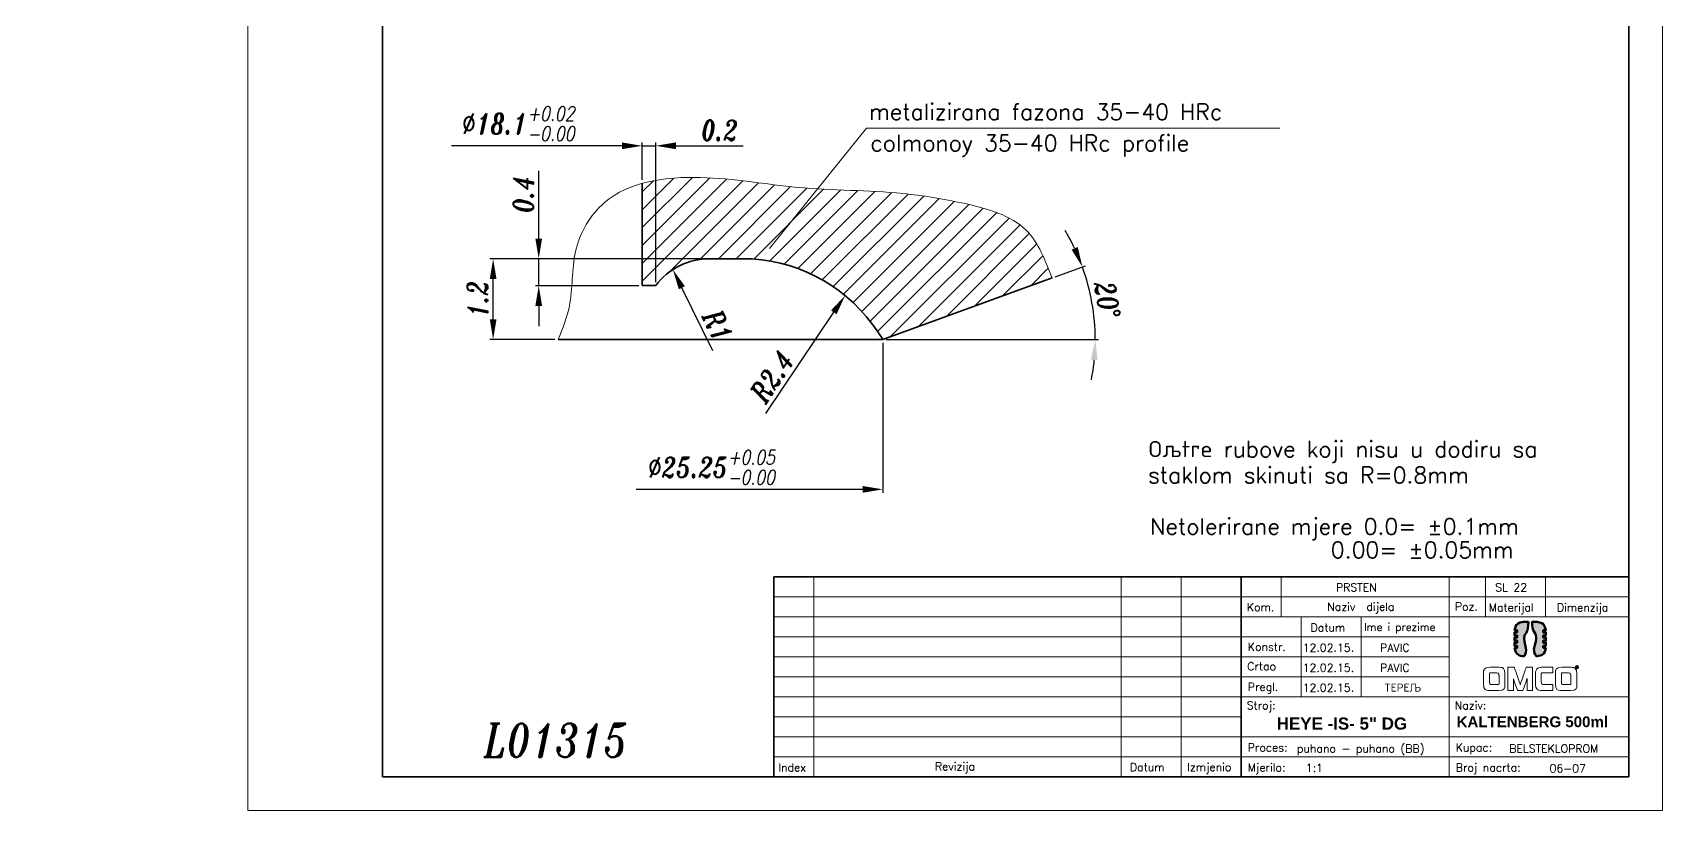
# Model space of a CAD drawing. Extents: x 23 to 319, y 27 to 324.
# Drawn here: x 23.3 to 265.3, y 27.3 to 142.8 of the extents above; entities that cross this region are included whole.
import ezdxf

# ---------------------------------------------------------------- set-up
doc = ezdxf.new("R2010")
doc.units = 0
doc.header["$LTSCALE"] = 5
doc.header["$MEASUREMENT"] = 0
doc.layers.get('0').update_dxf_attribs({"linetype": 'CONTINUOUS', "lineweight": 15})
for name, color, linetype, lineweight in [('3', 3, 'CONTINUOUS', 35), ('4', 5, 'CONTINUOUS', 50), ('8', 250, 'CONTINUOUS', 15)]:
    doc.layers.add(name, color=color, linetype=linetype, lineweight=lineweight)
doc.styles.add('ITALICT', font='ITALICT.shx', dxfattribs={"width": 0.8, "height": 3})
doc.styles.add('ROMANS', font='romans.shx')
doc.dimstyles.new('Stand', dxfattribs={"dimtxt": 3, "dimasz": 3, "dimexe": 0.5, "dimexo": 0.5, "dimgap": 0.8, "dimtad": 1, "dimdsep": 46, "dimtxsty": 'ITALICT', "dimcen": 0, "dimadec": 1, "dimazin": 2, "dimtfac": 1, "dimtmove": 0, "dimatfit": 3, "dimfxl": 1, "dimtolj": 1, "dimtzin": 0, "dimarcsym": 0})
doc.dimstyles.get("Standard").update_dxf_attribs({"dimtxt": 3, "dimasz": 3, "dimexe": 0.5, "dimexo": 0.5, "dimgap": 0.8, "dimtad": 1, "dimlfac": 0.1, "dimdsep": 46, "dimtxsty": 'ITALICT', "dimcen": 0, "dimadec": 1, "dimazin": 2, "dimtfac": 1, "dimtmove": 0, "dimatfit": 3, "dimfxl": 1, "dimtolj": 1, "dimtzin": 0, "dimarcsym": 0})

# ---------------------------------------------------------------- blocks, each defined once
blk = doc.blocks.new('*D3')
at = {"color": 0, "lineweight": -2, "transparency": 16777216}
for p, q in [((123.31, 109.2), (91.18, 109.2)), ((91.68, 100.2), (91.68, 106.2)), ((100.83, 97.2), (91.18, 97.2))]:
    blk.add_line(p, q, dxfattribs=at)
at = {"color": 0, "transparency": 16777216}
for points in [[(91.18, 106.2), (92.18, 106.2), (91.68, 109.2)], [(91.18, 100.2), (92.18, 100.2), (91.68, 97.2)]]:
    blk.add_solid(points, dxfattribs=at)
at = {"color": 0, "transparency": 16777216, "insert": (89.38, 103.2), "char_height": 3, "attachment_point": 5, "rotation": 90, "style": 'ITALICT'}
blk.add_mtext('\\A1;1.2', dxfattribs=at)
blk = doc.blocks.new('*D4')
at = {"color": 0, "lineweight": -2, "transparency": 16777216}
for p, q in [((98.45, 112.2), (98.45, 122.23)), ((123.31, 109.2), (97.95, 109.2)), ((98.45, 105.2), (98.45, 109.2)), ((113.31, 105.2), (97.95, 105.2)), ((98.45, 102.2), (98.45, 99.2))]:
    blk.add_line(p, q, dxfattribs=at)
at = {"color": 0, "transparency": 16777216}
for points in [[(97.95, 112.2), (98.95, 112.2), (98.45, 109.2)], [(97.95, 102.2), (98.95, 102.2), (98.45, 105.2)]]:
    blk.add_solid(points, dxfattribs=at)
at = {"color": 0, "transparency": 16777216, "insert": (96.15, 118.75), "char_height": 3, "attachment_point": 5, "rotation": 90, "style": 'ITALICT'}
blk.add_mtext('\\A1;0.4', dxfattribs=at)
blk = doc.blocks.new('*D17')
at = {"color": 0, "lineweight": -2, "transparency": 16777216}
for p, q in [((175.13, 106.52), (179.63, 108.16)), ((150.04, 97.2), (181.57, 97.2))]:
    blk.add_line(p, q, dxfattribs=at)
for start, end in [(25.4551, 30.9103), (0, 20), (349.0897, 354.5449)]:
    blk.add_arc((149.54, 97.2), 31.52, start, end, dxfattribs=at)
at = {"color": 0, "transparency": 16777216}
for points in [[(178.47, 110.94), (177.54, 110.56), (179.16, 107.98)], [(180.42, 94.23), (181.42, 94.18), (181.07, 97.2)]]:
    blk.add_solid(points, dxfattribs=at)
at = {"color": 0, "transparency": 16777216, "insert": (182.85, 103.08), "char_height": 3, "attachment_point": 5, "rotation": 280, "style": 'ITALICT'}
blk.add_mtext('\\A1;20°', dxfattribs=at)
blk = doc.blocks.new('*D18')
at = {"color": 0, "lineweight": -2, "transparency": 16777216}
blk.add_line((132.18, 86.24), (142.26, 101.25), dxfattribs=at)
at = {"color": 0, "transparency": 16777216}
blk.add_solid([(141.84, 101.53), (142.67, 100.97), (143.93, 103.74)], dxfattribs=at)
at = {"color": 0, "transparency": 16777216, "insert": (133.07, 91.69), "char_height": 3, "attachment_point": 5, "rotation": 56.1301, "style": 'ITALICT'}
blk.add_mtext('\\A1;R2.4', dxfattribs=at)
blk = doc.blocks.new('*D19')
at = {"color": 0, "lineweight": -2, "transparency": 16777216}
blk.add_line((124.27, 95.53), (119.69, 104.9), dxfattribs=at)
at = {"color": 0, "transparency": 16777216}
blk.add_solid([(120.14, 105.12), (119.24, 104.68), (118.37, 107.59)], dxfattribs=at)
at = {"color": 0, "transparency": 16777216, "insert": (125.01, 99.26), "char_height": 3, "attachment_point": 5, "rotation": 296.0986, "style": 'ITALICT'}
blk.add_mtext('\\A1;R1', dxfattribs=at)
blk = doc.blocks.new('*D20')
at = {"color": 0, "lineweight": -2, "transparency": 16777216}
for p, q in [((110.81, 125.97), (85.51, 125.97)), ((113.81, 120.9), (113.81, 126.47))]:
    blk.add_line(p, q, dxfattribs=at)
at = {"color": 0, "transparency": 16777216}
blk.add_solid([(110.81, 126.47), (110.81, 125.47), (113.81, 125.97)], dxfattribs=at)
at = {"color": 0, "transparency": 16777216, "insert": (95.42, 129.26), "char_height": 3, "attachment_point": 5, "style": 'ITALICT'}
blk.add_mtext('\\A1;%%c18.1{}{\\H0.71x;\\C3;\\S+0.02^ -0.00;}', dxfattribs=at)
blk = doc.blocks.new('*D21')
at = {"color": 0, "lineweight": -2, "transparency": 16777216}
for p, q in [((149.54, 96.7), (149.54, 74.46)), ((146.54, 74.96), (112.93, 74.96))]:
    blk.add_line(p, q, dxfattribs=at)
at = {"color": 0, "transparency": 16777216}
blk.add_solid([(146.54, 75.46), (146.54, 74.46), (149.54, 74.96)], dxfattribs=at)
at = {"color": 0, "transparency": 16777216, "insert": (124.09, 78.24), "char_height": 3, "attachment_point": 5, "style": 'ITALICT'}
blk.add_mtext('\\A1;%%c25.25{}{\\H0.71x;\\C3;\\S+0.05^ -0.00;}', dxfattribs=at)
blk = doc.blocks.new('*D22')
at = {"color": 0, "lineweight": -2, "transparency": 16777216}
for p, q in [((110.81, 125.97), (107.81, 125.97)), ((113.81, 120.9), (113.81, 126.47)), ((113.81, 125.97), (115.81, 125.97)), ((115.81, 105.7), (115.81, 126.47)), ((118.81, 125.97), (128.79, 125.97))]:
    blk.add_line(p, q, dxfattribs=at)
at = {"color": 0, "transparency": 16777216}
for points in [[(110.81, 126.47), (110.81, 125.47), (113.81, 125.97)], [(118.81, 126.47), (118.81, 125.47), (115.81, 125.97)]]:
    blk.add_solid(points, dxfattribs=at)
at = {"color": 0, "transparency": 16777216, "insert": (125.3, 128.27), "char_height": 3, "attachment_point": 5, "style": 'ITALICT'}
blk.add_mtext('\\A1;0.2', dxfattribs=at)

msp = doc.modelspace()

# ---------------------------------------------------------------- hatches: boundary and pattern name
at = {"layer": '4'}
h = msp.add_hatch(color=142, dxfattribs=at)
edge = h.paths.add_edge_path()
edge.add_spline(control_points=[(243.315, 51.428), (243.315, 51.428), (243.315, 51.428), (243.315, 51.428), (243.315, 51.428), (243.448, 50.259), (244.481, 50.198), (244.634, 50.198), (244.634, 50.198), (244.634, 50.198), (244.748, 50.198), (244.748, 50.198), (244.748, 50.198), (245.291, 50.979), (244.744, 52.116), (244.744, 52.929), (244.744, 52.929), (244.744, 53.567), (245.306, 53.738), (245.368, 55.27), (245.368, 55.27), (244.719, 55.27), (244.719, 55.27), (244.719, 55.27), (243.625, 55.27), (243.375, 54.425), (243.318, 54.04)], knot_values=[0.8095238, 0.8095238, 0.8095238, 0.8095238, 0.8095238, 0.8095238, 0.8095238, 0.8095238, 0.8571429, 0.8571429, 0.8571429, 0.8571429, 0.9047619, 0.9047619, 0.9047619, 0.9047619, 0.952381, 0.952381, 0.952381, 0.952381, 1, 1, 1, 1.047619, 1.047619, 1.047619, 1.047619, 1.0952381, 1.0952381, 1.0952381, 1.0952381], degree=3, periodic=0)
edge.add_spline(control_points=[(243.318, 54.04), (243.318, 54.04), (243.689, 54.04), (243.689, 54.04)], knot_values=[0.0952381, 0.0952381, 0.0952381, 0.0952381, 0.1428571, 0.1428571, 0.1428571, 0.1428571], degree=3, periodic=0)
edge.add_spline(control_points=[(243.689, 54.04), (243.689, 54.04), (243.689, 54.04), (243.689, 54.04), (243.689, 54.04), (243.689, 54.04), (243.689, 53.729), (243.689, 53.729)], knot_values=[0.1428571, 0.1428571, 0.1428571, 0.1428571, 0.1428571, 0.1428571, 0.1428571, 0.1428571, 0.1904762, 0.1904762, 0.1904762, 0.1904762], degree=3, periodic=0)
edge.add_spline(control_points=[(243.689, 53.729), (243.689, 53.729), (243.689, 53.729), (243.689, 53.729), (243.689, 53.729), (243.689, 53.729), (243.301, 53.729), (243.301, 53.729)], knot_values=[0.1904762, 0.1904762, 0.1904762, 0.1904762, 0.1904762, 0.1904762, 0.1904762, 0.1904762, 0.2380952, 0.2380952, 0.2380952, 0.2380952], degree=3, periodic=0)
edge.add_spline(control_points=[(243.301, 53.729), (243.301, 53.729), (243.301, 53.729), (243.301, 53.729), (243.301, 53.729), (243.301, 53.729), (243.301, 53.273), (243.301, 53.273)], knot_values=[0.2380952, 0.2380952, 0.2380952, 0.2380952, 0.2380952, 0.2380952, 0.2380952, 0.2380952, 0.2857143, 0.2857143, 0.2857143, 0.2857143], degree=3, periodic=0)
edge.add_spline(control_points=[(243.301, 53.273), (243.301, 53.273), (243.301, 53.273), (243.301, 53.273), (243.301, 53.273), (243.301, 53.273), (243.689, 53.273), (243.689, 53.273)], knot_values=[0.2857143, 0.2857143, 0.2857143, 0.2857143, 0.2857143, 0.2857143, 0.2857143, 0.2857143, 0.3333333, 0.3333333, 0.3333333, 0.3333333], degree=3, periodic=0)
edge.add_spline(control_points=[(243.689, 53.273), (243.689, 53.273), (243.689, 53.273), (243.689, 53.273), (243.689, 53.273), (243.689, 53.273), (243.689, 52.962), (243.689, 52.962)], knot_values=[0.3333333, 0.3333333, 0.3333333, 0.3333333, 0.3333333, 0.3333333, 0.3333333, 0.3333333, 0.3809524, 0.3809524, 0.3809524, 0.3809524], degree=3, periodic=0)
edge.add_spline(control_points=[(243.689, 52.962), (243.689, 52.962), (243.689, 52.962), (243.689, 52.962), (243.689, 52.962), (243.689, 52.962), (243.301, 52.962), (243.301, 52.962)], knot_values=[0.3809524, 0.3809524, 0.3809524, 0.3809524, 0.3809524, 0.3809524, 0.3809524, 0.3809524, 0.4285714, 0.4285714, 0.4285714, 0.4285714], degree=3, periodic=0)
edge.add_spline(control_points=[(243.301, 52.962), (243.301, 52.962), (243.301, 52.962), (243.301, 52.962), (243.301, 52.962), (243.301, 52.962), (243.301, 52.506), (243.301, 52.506)], knot_values=[0.4285714, 0.4285714, 0.4285714, 0.4285714, 0.4285714, 0.4285714, 0.4285714, 0.4285714, 0.4761905, 0.4761905, 0.4761905, 0.4761905], degree=3, periodic=0)
edge.add_spline(control_points=[(243.301, 52.506), (243.301, 52.506), (243.301, 52.506), (243.301, 52.506), (243.301, 52.506), (243.301, 52.506), (243.689, 52.506), (243.689, 52.506)], knot_values=[0.4761905, 0.4761905, 0.4761905, 0.4761905, 0.4761905, 0.4761905, 0.4761905, 0.4761905, 0.5238095, 0.5238095, 0.5238095, 0.5238095], degree=3, periodic=0)
edge.add_spline(control_points=[(243.689, 52.506), (243.689, 52.506), (243.689, 52.506), (243.689, 52.506), (243.689, 52.506), (243.689, 52.506), (243.689, 52.195), (243.689, 52.195)], knot_values=[0.5238095, 0.5238095, 0.5238095, 0.5238095, 0.5238095, 0.5238095, 0.5238095, 0.5238095, 0.5714286, 0.5714286, 0.5714286, 0.5714286], degree=3, periodic=0)
edge.add_spline(control_points=[(243.689, 52.195), (243.689, 52.195), (243.689, 52.195), (243.689, 52.195), (243.689, 52.195), (243.689, 52.195), (243.301, 52.195), (243.301, 52.195)], knot_values=[0.5714286, 0.5714286, 0.5714286, 0.5714286, 0.5714286, 0.5714286, 0.5714286, 0.5714286, 0.6190476, 0.6190476, 0.6190476, 0.6190476], degree=3, periodic=0)
edge.add_spline(control_points=[(243.301, 52.195), (243.301, 52.195), (243.301, 52.195), (243.301, 52.195), (243.301, 52.195), (243.301, 52.195), (243.301, 51.739), (243.301, 51.739)], knot_values=[0.6190476, 0.6190476, 0.6190476, 0.6190476, 0.6190476, 0.6190476, 0.6190476, 0.6190476, 0.6666667, 0.6666667, 0.6666667, 0.6666667], degree=3, periodic=0)
edge.add_spline(control_points=[(243.301, 51.739), (243.301, 51.739), (243.301, 51.739), (243.301, 51.739), (243.301, 51.739), (243.301, 51.739), (243.689, 51.739), (243.689, 51.739)], knot_values=[0.6666667, 0.6666667, 0.6666667, 0.6666667, 0.6666667, 0.6666667, 0.6666667, 0.6666667, 0.7142857, 0.7142857, 0.7142857, 0.7142857], degree=3, periodic=0)
edge.add_spline(control_points=[(243.689, 51.739), (243.689, 51.739), (243.689, 51.739), (243.689, 51.739), (243.689, 51.739), (243.689, 51.739), (243.689, 51.428), (243.689, 51.428)], knot_values=[0.7142857, 0.7142857, 0.7142857, 0.7142857, 0.7142857, 0.7142857, 0.7142857, 0.7142857, 0.7619048, 0.7619048, 0.7619048, 0.7619048], degree=3, periodic=0)
edge.add_spline(control_points=[(243.689, 51.428), (243.689, 51.428), (243.689, 51.428), (243.689, 51.428), (243.689, 51.428), (243.689, 51.428), (243.315, 51.428), (243.315, 51.428)], knot_values=[0.7619048, 0.7619048, 0.7619048, 0.7619048, 0.7619048, 0.7619048, 0.7619048, 0.7619048, 0.8095238, 0.8095238, 0.8095238, 0.8095238], degree=3, periodic=0)
h = msp.add_hatch(color=253, dxfattribs=at)
edge = h.paths.add_edge_path()
edge.add_spline(control_points=[(247.572, 52.506), (247.572, 52.506), (247.572, 52.506), (247.572, 52.506), (247.572, 52.506), (247.572, 52.506), (247.96, 52.506), (247.96, 52.506)], knot_values=[0.2380952, 0.2380952, 0.2380952, 0.2380952, 0.2380952, 0.2380952, 0.2380952, 0.2380952, 0.2857143, 0.2857143, 0.2857143, 0.2857143], degree=3, periodic=0)
edge.add_spline(control_points=[(247.96, 52.506), (247.96, 52.506), (247.96, 52.506), (247.96, 52.506), (247.96, 52.506), (247.96, 52.506), (247.96, 52.962), (247.96, 52.962)], knot_values=[0.2857143, 0.2857143, 0.2857143, 0.2857143, 0.2857143, 0.2857143, 0.2857143, 0.2857143, 0.3333333, 0.3333333, 0.3333333, 0.3333333], degree=3, periodic=0)
edge.add_spline(control_points=[(247.96, 52.962), (247.96, 52.962), (247.96, 52.962), (247.96, 52.962), (247.96, 52.962), (247.96, 52.962), (247.572, 52.962), (247.572, 52.962)], knot_values=[0.3333333, 0.3333333, 0.3333333, 0.3333333, 0.3333333, 0.3333333, 0.3333333, 0.3333333, 0.3809524, 0.3809524, 0.3809524, 0.3809524], degree=3, periodic=0)
edge.add_spline(control_points=[(247.572, 52.962), (247.572, 52.962), (247.572, 52.962), (247.572, 52.962), (247.572, 52.962), (247.572, 52.962), (247.572, 53.273), (247.572, 53.273)], knot_values=[0.3809524, 0.3809524, 0.3809524, 0.3809524, 0.3809524, 0.3809524, 0.3809524, 0.3809524, 0.4285714, 0.4285714, 0.4285714, 0.4285714], degree=3, periodic=0)
edge.add_spline(control_points=[(247.572, 53.273), (247.572, 53.273), (247.572, 53.273), (247.572, 53.273), (247.572, 53.273), (247.572, 53.273), (247.96, 53.273), (247.96, 53.273)], knot_values=[0.4285714, 0.4285714, 0.4285714, 0.4285714, 0.4285714, 0.4285714, 0.4285714, 0.4285714, 0.4761905, 0.4761905, 0.4761905, 0.4761905], degree=3, periodic=0)
edge.add_spline(control_points=[(247.96, 53.273), (247.96, 53.273), (247.96, 53.273), (247.96, 53.273), (247.96, 53.273), (247.96, 53.273), (247.96, 53.729), (247.96, 53.729)], knot_values=[0.4761905, 0.4761905, 0.4761905, 0.4761905, 0.4761905, 0.4761905, 0.4761905, 0.4761905, 0.5238095, 0.5238095, 0.5238095, 0.5238095], degree=3, periodic=0)
edge.add_spline(control_points=[(247.96, 53.729), (247.96, 53.729), (247.96, 53.729), (247.96, 53.729), (247.96, 53.729), (247.96, 53.729), (247.572, 53.729), (247.572, 53.729)], knot_values=[0.5238095, 0.5238095, 0.5238095, 0.5238095, 0.5238095, 0.5238095, 0.5238095, 0.5238095, 0.5714286, 0.5714286, 0.5714286, 0.5714286], degree=3, periodic=0)
edge.add_spline(control_points=[(247.572, 53.729), (247.572, 53.729), (247.572, 53.729), (247.572, 53.729), (247.572, 53.729), (247.572, 53.729), (247.572, 54.04), (247.572, 54.04)], knot_values=[0.5714286, 0.5714286, 0.5714286, 0.5714286, 0.5714286, 0.5714286, 0.5714286, 0.5714286, 0.6190476, 0.6190476, 0.6190476, 0.6190476], degree=3, periodic=0)
edge.add_spline(control_points=[(247.572, 54.04), (247.572, 54.04), (247.572, 54.04), (247.572, 54.04), (247.572, 54.04), (247.572, 54.04), (247.945, 54.04), (247.945, 54.04)], knot_values=[0.6190476, 0.6190476, 0.6190476, 0.6190476, 0.6190476, 0.6190476, 0.6190476, 0.6190476, 0.6666667, 0.6666667, 0.6666667, 0.6666667], degree=3, periodic=0)
edge.add_spline(control_points=[(247.945, 54.04), (247.945, 54.04), (247.945, 54.04), (247.945, 54.04), (247.945, 54.04), (247.808, 55.202), (246.78, 55.27), (246.628, 55.27), (246.628, 55.27), (246.628, 55.27), (245.893, 55.27), (245.893, 55.27)], knot_values=[0.6666667, 0.6666667, 0.6666667, 0.6666667, 0.6666667, 0.6666667, 0.6666667, 0.6666667, 0.7142857, 0.7142857, 0.7142857, 0.7142857, 0.7619048, 0.7619048, 0.7619048, 0.7619048], degree=3, periodic=0)
edge.add_spline(control_points=[(245.893, 55.27), (245.893, 55.27), (245.893, 55.27), (245.893, 55.27), (245.893, 55.27), (245.955, 53.738), (246.517, 53.567), (246.517, 52.929), (246.517, 52.929), (246.517, 52.116), (245.971, 50.979), (246.513, 50.198), (246.513, 50.198), (246.513, 50.198), (246.55, 50.198), (246.55, 50.198), (246.55, 50.198), (247.645, 50.198), (247.89, 51.043), (247.944, 51.428)], knot_values=[0.7619048, 0.7619048, 0.7619048, 0.7619048, 0.7619048, 0.7619048, 0.7619048, 0.7619048, 0.8095238, 0.8095238, 0.8095238, 0.8095238, 0.8571429, 0.8571429, 0.8571429, 0.8571429, 0.9047619, 0.9047619, 0.9047619, 0.9047619, 0.952381, 0.952381, 0.952381, 0.952381], degree=3, periodic=0)
edge.add_spline(control_points=[(247.944, 51.428), (247.944, 51.428), (247.572, 51.428), (247.572, 51.428), (247.572, 51.428), (247.572, 51.739), (247.572, 51.739)], knot_values=[0.952381, 0.952381, 0.952381, 0.952381, 1, 1, 1, 1.047619, 1.047619, 1.047619, 1.047619], degree=3, periodic=0)
edge.add_spline(control_points=[(247.572, 51.739), (247.572, 51.739), (247.572, 51.739), (247.572, 51.739), (247.572, 51.739), (247.572, 51.739), (247.96, 51.739), (247.96, 51.739)], knot_values=[0.047619, 0.047619, 0.047619, 0.047619, 0.047619, 0.047619, 0.047619, 0.047619, 0.0952381, 0.0952381, 0.0952381, 0.0952381], degree=3, periodic=0)
edge.add_spline(control_points=[(247.96, 51.739), (247.96, 51.739), (247.96, 51.739), (247.96, 51.739), (247.96, 51.739), (247.96, 51.739), (247.96, 52.195), (247.96, 52.195)], knot_values=[0.0952381, 0.0952381, 0.0952381, 0.0952381, 0.0952381, 0.0952381, 0.0952381, 0.0952381, 0.1428571, 0.1428571, 0.1428571, 0.1428571], degree=3, periodic=0)
edge.add_spline(control_points=[(247.96, 52.195), (247.96, 52.195), (247.96, 52.195), (247.96, 52.195), (247.96, 52.195), (247.96, 52.195), (247.572, 52.195), (247.572, 52.195)], knot_values=[0.1428571, 0.1428571, 0.1428571, 0.1428571, 0.1428571, 0.1428571, 0.1428571, 0.1428571, 0.1904762, 0.1904762, 0.1904762, 0.1904762], degree=3, periodic=0)
edge.add_spline(control_points=[(247.572, 52.195), (247.572, 52.195), (247.572, 52.195), (247.572, 52.195), (247.572, 52.195), (247.572, 52.195), (247.572, 52.506), (247.572, 52.506)], knot_values=[0.1904762, 0.1904762, 0.1904762, 0.1904762, 0.1904762, 0.1904762, 0.1904762, 0.1904762, 0.2380952, 0.2380952, 0.2380952, 0.2380952], degree=3, periodic=0)
at = {"layer": '8'}
h = msp.add_hatch(dxfattribs=at)
h.set_pattern_fill('ANSI31', color=256, scale=15, style=0)
edge = h.paths.add_edge_path()
edge.add_spline(control_points=[(139.828, 119.585), (138.851, 119.643), (133.051, 120.058), (124.79, 121.651), (116.548, 121.152), (113.814, 120.399)], knot_values=[49.7534058, 49.7534058, 49.7534058, 49.7534058, 52.6875614, 67.2359721, 75.5820644, 75.5820644, 75.5820644, 75.5820644], degree=3, periodic=0)
edge.add_line((113.814, 120.399), (113.814, 105.204))
edge.add_line((113.814, 105.204), (115.814, 105.204))
edge.add_arc((123.814, 99.204), 10, 90, 143.1301, ccw=False)
edge.add_line((123.814, 109.204), (128.688, 109.204))
edge.add_arc((128.688, 85.204), 24, 36.42357, 90, ccw=False)
edge.add_arc((115.814, 75.704), 40, 32.51361, 36.42357, ccw=False)
edge.add_line((149.544, 97.204), (174.665, 106.347))
edge.add_spline(control_points=[(174.665, 106.347), (173.609, 108.924), (171.469, 114.919), (161.695, 117.549), (151.425, 119.267), (144.057, 119.332), (139.828, 119.585)], knot_values=[9.6934957, 9.6934957, 9.6934957, 9.6934957, 17.7554984, 27.9608858, 37.0528186, 49.7534058, 49.7534058, 49.7534058, 49.7534058], degree=3, periodic=0)

# ---------------------------------------------------------------- linework, layer by layer
for p, q in [((55.257, 324.293), (55.257, 27.293)), ((265.257, 27.293), (265.257, 324.293)), ((132.707, 110.745), (147.082, 128.589)), ((147.082, 128.589), (208.46, 128.589)), ((139.294, 61.987), (139.294, 32.293)), ((184.929, 61.987), (184.929, 32.293)), ((193.837, 61.987), (193.837, 32.293)), ((208.684, 61.987), (208.684, 56.048)), ((233.627, 61.987), (233.627, 32.293)), ((238.972, 61.987), (238.972, 56.048)), ((247.88, 61.987), (247.88, 56.048)), ((133.355, 59.018), (260.257, 59.018)), ((260.257, 56.048), (133.355, 56.048)), ((211.653, 56.048), (211.653, 44.171)), ((220.561, 56.048), (220.561, 44.171)), ((133.355, 53.079), (233.627, 53.079)), ((133.355, 50.11), (233.627, 50.11)), ((133.355, 47.14), (233.627, 47.14)), ((133.355, 44.171), (260.257, 44.171)), ((202.745, 41.201), (133.355, 41.201)), ((133.355, 38.232), (260.257, 38.232)), ((133.355, 35.263), (260.257, 35.263)), ((55.257, 27.293), (265.257, 27.293))]:
    msp.add_line(p, q)
for points, knots in [([(174.665, 106.347), (173.609, 108.924), (171.469, 114.919), (161.695, 117.549), (150.483, 119.424), (137.113, 119.275), (122.751, 122.044), (108.766, 120.347), (103.065, 110.468), (103.681, 103.02), (101.989, 98.833), (101.33, 97.204)], [9.6934957, 9.6934957, 9.6934957, 9.6934957, 17.7554984, 27.9608858, 37.0528186, 52.6875614, 67.2359721, 81.9580024, 90.3643715, 98.5560413, 103.7751644, 103.7751644, 103.7751644, 103.7751644]), ([(240.919, 45.091), (240.919, 45.091), (239.614, 45.091), (239.614, 45.091), (239.614, 45.091), (239.503, 45.091), (238.707, 45.138), (238.707, 46.103), (238.707, 46.103), (238.707, 46.103), (238.707, 47.578), (238.707, 47.578), (238.707, 47.578), (238.707, 47.578), (238.707, 48.544), (239.673, 48.544), (239.673, 48.544), (239.673, 48.544), (240.972, 48.544), (240.972, 48.544), (240.972, 48.544), (241.083, 48.544), (241.879, 48.491), (241.879, 47.526), (241.879, 47.526), (241.879, 47.526), (241.879, 46.057), (241.879, 46.057), (241.879, 46.057), (241.879, 46.057), (241.885, 45.091), (240.919, 45.091)], [0, 0, 0, 0, 0.125, 0.125, 0.125, 0.1875, 0.25, 0.25, 0.25, 0.3125, 0.375, 0.375, 0.375, 0.4375, 0.5, 0.5, 0.5, 0.5625, 0.625, 0.625, 0.625, 0.6875, 0.75, 0.75, 0.75, 0.8125, 0.875, 0.875, 0.875, 0.9375, 1, 1, 1, 1]), ([(245.168, 45.091), (245.168, 45.091), (245.168, 46.899), (245.168, 46.899), (245.168, 46.899), (245.168, 46.899), (244.536, 45.091), (244.536, 45.091), (244.536, 45.091), (244.536, 45.091), (243.775, 45.091), (243.775, 45.091), (243.775, 45.091), (243.775, 45.091), (243.132, 46.817), (243.132, 46.817), (243.132, 46.817), (243.132, 46.817), (243.132, 45.091), (243.132, 45.091), (243.132, 45.091), (243.132, 45.091), (242.318, 45.091), (242.318, 45.091), (242.318, 45.091), (242.318, 45.091), (242.318, 48.544), (242.318, 48.544), (242.318, 48.544), (242.318, 48.544), (243.26, 48.544), (243.26, 48.544), (243.26, 48.544), (243.26, 48.544), (244.167, 45.998), (244.167, 45.998), (244.167, 45.998), (244.167, 45.998), (245.034, 48.544), (245.034, 48.544), (245.034, 48.544), (245.034, 48.544), (245.959, 48.544), (245.959, 48.544), (245.959, 48.544), (245.959, 48.544), (245.959, 45.091), (245.959, 45.091), (245.959, 45.091), (245.959, 45.091), (245.168, 45.091), (245.168, 45.091)], [0, 0, 0, 0, 0.0769231, 0.0769231, 0.0769231, 0.1153846, 0.1538462, 0.1538462, 0.1538462, 0.1923077, 0.2307692, 0.2307692, 0.2307692, 0.2692308, 0.3076923, 0.3076923, 0.3076923, 0.3461538, 0.3846154, 0.3846154, 0.3846154, 0.4230769, 0.4615385, 0.4615385, 0.4615385, 0.5, 0.5384615, 0.5384615, 0.5384615, 0.5769231, 0.6153846, 0.6153846, 0.6153846, 0.6538462, 0.6923077, 0.6923077, 0.6923077, 0.7307692, 0.7692308, 0.7692308, 0.7692308, 0.8076923, 0.8461538, 0.8461538, 0.8461538, 0.8846154, 0.9230769, 0.9230769, 0.9230769, 0.9615385, 1, 1, 1, 1]), ([(249.002, 45.969), (249.002, 45.969), (247.615, 45.969), (247.615, 45.969), (247.615, 45.969), (247.275, 45.969), (247.275, 46.361), (247.275, 46.361), (247.275, 46.361), (247.275, 46.361), (247.275, 47.607), (247.275, 47.607), (247.275, 47.607), (247.275, 47.719), (247.386, 47.725), (247.386, 47.725), (247.386, 47.725), (247.386, 47.725), (249.002, 47.725), (249.002, 47.725), (249.002, 47.725), (249.002, 47.725), (249.002, 48.544), (249.002, 48.544), (249.002, 48.544), (249.002, 48.544), (247.363, 48.544), (247.363, 48.544), (247.363, 48.544), (246.397, 48.544), (246.397, 47.578), (246.397, 47.578), (246.397, 47.578), (246.397, 47.578), (246.397, 46.103), (246.397, 46.103), (246.397, 46.103), (246.397, 45.138), (247.193, 45.091), (247.305, 45.091), (247.305, 45.091), (247.305, 45.091), (249.002, 45.091), (249.002, 45.091), (249.002, 45.091), (249.002, 45.091), (249.002, 45.969), (249.002, 45.969)], [0, 0, 0, 0, 0.0833333, 0.0833333, 0.0833333, 0.125, 0.1666667, 0.1666667, 0.1666667, 0.2083333, 0.25, 0.25, 0.25, 0.2916667, 0.3333333, 0.3333333, 0.3333333, 0.375, 0.4166667, 0.4166667, 0.4166667, 0.4583333, 0.5, 0.5, 0.5, 0.5416667, 0.5833333, 0.5833333, 0.5833333, 0.625, 0.6666667, 0.6666667, 0.6666667, 0.7083333, 0.75, 0.75, 0.75, 0.7916667, 0.8333333, 0.8333333, 0.8333333, 0.875, 0.9166667, 0.9166667, 0.9166667, 0.9583333, 1, 1, 1, 1]), ([(251.594, 45.091), (251.594, 45.091), (250.289, 45.091), (250.289, 45.091), (250.289, 45.091), (250.178, 45.091), (249.382, 45.138), (249.382, 46.103), (249.382, 46.103), (249.382, 46.103), (249.382, 47.578), (249.382, 47.578), (249.382, 47.578), (249.382, 47.578), (249.382, 48.544), (250.348, 48.544), (250.348, 48.544), (250.348, 48.544), (251.647, 48.544), (251.647, 48.544), (251.647, 48.544), (251.758, 48.544), (252.554, 48.491), (252.554, 47.526), (252.554, 47.526), (252.554, 47.526), (252.554, 46.057), (252.554, 46.057), (252.554, 46.057), (252.554, 46.057), (252.56, 45.091), (251.594, 45.091)], [0, 0, 0, 0, 0.125, 0.125, 0.125, 0.1875, 0.25, 0.25, 0.25, 0.3125, 0.375, 0.375, 0.375, 0.4375, 0.5, 0.5, 0.5, 0.5625, 0.625, 0.625, 0.625, 0.6875, 0.75, 0.75, 0.75, 0.8125, 0.875, 0.875, 0.875, 0.9375, 1, 1, 1, 1]), ([(252.568, 48.325), (252.44, 48.325), (252.335, 48.429), (252.335, 48.558), (252.335, 48.558), (252.335, 48.686), (252.44, 48.791), (252.568, 48.791), (252.568, 48.791), (252.697, 48.791), (252.801, 48.686), (252.801, 48.558), (252.801, 48.558), (252.801, 48.429), (252.697, 48.325), (252.568, 48.325)], [0, 0, 0, 0, 0.25, 0.25, 0.25, 0.375, 0.5, 0.5, 0.5, 0.625, 0.75, 0.75, 0.75, 0.875, 1, 1, 1, 1]), ([(252.568, 48.739), (252.469, 48.739), (252.387, 48.657), (252.387, 48.558), (252.387, 48.558), (252.387, 48.458), (252.469, 48.376), (252.568, 48.376), (252.568, 48.376), (252.668, 48.376), (252.75, 48.458), (252.75, 48.558), (252.75, 48.558), (252.75, 48.657), (252.668, 48.739), (252.568, 48.739)], [0, 0, 0, 0, 0.25, 0.25, 0.25, 0.375, 0.5, 0.5, 0.5, 0.625, 0.75, 0.75, 0.75, 0.875, 1, 1, 1, 1]), ([(252.621, 48.518), (252.621, 48.518), (252.669, 48.444), (252.669, 48.444), (252.669, 48.444), (252.669, 48.444), (252.605, 48.444), (252.605, 48.444), (252.605, 48.444), (252.605, 48.444), (252.565, 48.51), (252.565, 48.51), (252.565, 48.51), (252.565, 48.51), (252.539, 48.51), (252.539, 48.51), (252.539, 48.51), (252.539, 48.51), (252.539, 48.444), (252.539, 48.444), (252.539, 48.444), (252.539, 48.444), (252.481, 48.444), (252.481, 48.444), (252.481, 48.444), (252.481, 48.444), (252.481, 48.68), (252.481, 48.68), (252.481, 48.68), (252.481, 48.68), (252.584, 48.68), (252.584, 48.68), (252.584, 48.68), (252.603, 48.68), (252.674, 48.68), (252.674, 48.595), (252.674, 48.595), (252.674, 48.55), (252.647, 48.527), (252.621, 48.518)], [0, 0, 0, 0, 0.1, 0.1, 0.1, 0.15, 0.2, 0.2, 0.2, 0.25, 0.3, 0.3, 0.3, 0.35, 0.4, 0.4, 0.4, 0.45, 0.5, 0.5, 0.5, 0.55, 0.6, 0.6, 0.6, 0.65, 0.7, 0.7, 0.7, 0.75, 0.8, 0.8, 0.8, 0.85, 0.9, 0.9, 0.9, 0.95, 1, 1, 1, 1]), ([(252.57, 48.63), (252.57, 48.63), (252.539, 48.63), (252.539, 48.63), (252.539, 48.63), (252.539, 48.63), (252.539, 48.556), (252.539, 48.556), (252.539, 48.556), (252.539, 48.556), (252.57, 48.556), (252.57, 48.556), (252.57, 48.556), (252.6, 48.556), (252.613, 48.567), (252.613, 48.595), (252.613, 48.595), (252.613, 48.622), (252.6, 48.63), (252.57, 48.63)], [0, 0, 0, 0, 0.2, 0.2, 0.2, 0.3, 0.4, 0.4, 0.4, 0.5, 0.6, 0.6, 0.6, 0.7, 0.8, 0.8, 0.8, 0.9, 1, 1, 1, 1]), ([(241.001, 47.327), (241.001, 47.327), (241.001, 47.725), (240.662, 47.725), (240.662, 47.725), (240.662, 47.725), (239.696, 47.725), (239.696, 47.725), (239.696, 47.725), (239.696, 47.725), (239.585, 47.719), (239.585, 47.607), (239.585, 47.607), (239.585, 47.607), (239.585, 46.361), (239.585, 46.361), (239.585, 46.361), (239.585, 46.361), (239.585, 45.969), (239.924, 45.969), (239.924, 45.969), (239.924, 45.969), (240.89, 45.969), (240.89, 45.969), (240.89, 45.969), (240.89, 45.969), (241.001, 45.969), (241.001, 46.08), (241.001, 46.08), (241.001, 46.08), (241.001, 47.327), (241.001, 47.327)], [0, 0, 0, 0, 0.125, 0.125, 0.125, 0.1875, 0.25, 0.25, 0.25, 0.3125, 0.375, 0.375, 0.375, 0.4375, 0.5, 0.5, 0.5, 0.5625, 0.625, 0.625, 0.625, 0.6875, 0.75, 0.75, 0.75, 0.8125, 0.875, 0.875, 0.875, 0.9375, 1, 1, 1, 1]), ([(251.676, 47.327), (251.676, 47.327), (251.676, 47.725), (251.337, 47.725), (251.337, 47.725), (251.337, 47.725), (250.371, 47.725), (250.371, 47.725), (250.371, 47.725), (250.371, 47.725), (250.26, 47.719), (250.26, 47.607), (250.26, 47.607), (250.26, 47.607), (250.26, 46.361), (250.26, 46.361), (250.26, 46.361), (250.26, 46.361), (250.26, 45.969), (250.6, 45.969), (250.6, 45.969), (250.6, 45.969), (251.565, 45.969), (251.565, 45.969), (251.565, 45.969), (251.565, 45.969), (251.676, 45.969), (251.676, 46.08), (251.676, 46.08), (251.676, 46.08), (251.676, 47.327), (251.676, 47.327)], [0, 0, 0, 0, 0.125, 0.125, 0.125, 0.1875, 0.25, 0.25, 0.25, 0.3125, 0.375, 0.375, 0.375, 0.4375, 0.5, 0.5, 0.5, 0.5625, 0.625, 0.625, 0.625, 0.6875, 0.75, 0.75, 0.75, 0.8125, 0.875, 0.875, 0.875, 0.9375, 1, 1, 1, 1])]:
    msp.add_open_spline(points, degree=3, knots=knots)
at = {"layer": '3'}
for p, q in [((75.257, 319.293), (75.257, 32.293)), ((260.257, 32.293), (260.257, 319.293)), ((113.814, 120.399), (113.814, 105.204)), ((123.814, 109.204), (128.688, 109.204)), ((113.814, 105.204), (115.814, 105.204)), ((149.544, 97.204), (174.665, 106.347)), ((101.33, 97.204), (149.544, 97.204)), ((133.355, 61.987), (260.257, 61.987)), ((133.355, 61.987), (133.355, 32.293)), ((202.745, 61.987), (202.745, 32.293)), ((260.257, 61.987), (260.257, 32.293)), ((75.257, 32.293), (260.257, 32.293))]:
    msp.add_line(p, q, dxfattribs=at)
at = {"layer": '3', "linetype": 'ByBlock'}
msp.add_line((133.355, 32.293), (260.257, 32.293), dxfattribs=at)
at = {"layer": '3'}
for centre, radius, start, end in [((123.814, 99.204), 10, 90, 143.1301), ((128.688, 85.204), 24, 36.42357, 90), ((115.814, 75.704), 40, 32.51361, 36.42357)]:
    msp.add_arc(centre, radius, start, end, dxfattribs=at)
at = {"layer": '4', "color": 142}
msp.add_open_spline([(245.368, 55.27), (245.368, 55.27), (244.719, 55.27), (244.719, 55.27), (244.719, 55.27), (243.625, 55.27), (243.375, 54.425), (243.318, 54.04), (243.318, 54.04), (243.318, 54.04), (243.689, 54.04), (243.689, 54.04), (243.689, 54.04), (243.689, 54.04), (243.689, 53.729), (243.689, 53.729), (243.689, 53.729), (243.689, 53.729), (243.301, 53.729), (243.301, 53.729), (243.301, 53.729), (243.301, 53.729), (243.301, 53.273), (243.301, 53.273), (243.301, 53.273), (243.301, 53.273), (243.689, 53.273), (243.689, 53.273), (243.689, 53.273), (243.689, 53.273), (243.689, 52.962), (243.689, 52.962), (243.689, 52.962), (243.689, 52.962), (243.301, 52.962), (243.301, 52.962), (243.301, 52.962), (243.301, 52.962), (243.301, 52.506), (243.301, 52.506), (243.301, 52.506), (243.301, 52.506), (243.689, 52.506), (243.689, 52.506), (243.689, 52.506), (243.689, 52.506), (243.689, 52.195), (243.689, 52.195), (243.689, 52.195), (243.689, 52.195), (243.301, 52.195), (243.301, 52.195), (243.301, 52.195), (243.301, 52.195), (243.301, 51.739), (243.301, 51.739), (243.301, 51.739), (243.301, 51.739), (243.689, 51.739), (243.689, 51.739), (243.689, 51.739), (243.689, 51.739), (243.689, 51.428), (243.689, 51.428), (243.689, 51.428), (243.689, 51.428), (243.315, 51.428), (243.315, 51.428), (243.315, 51.428), (243.448, 50.259), (244.481, 50.198), (244.634, 50.198), (244.634, 50.198), (244.634, 50.198), (244.748, 50.198), (244.748, 50.198), (244.748, 50.198), (245.291, 50.979), (244.744, 52.116), (244.744, 52.929), (244.744, 52.929), (244.744, 53.567), (245.306, 53.738), (245.368, 55.27)], degree=3, knots=[0, 0, 0, 0, 0.047619, 0.047619, 0.047619, 0.0714286, 0.0952381, 0.0952381, 0.0952381, 0.1190476, 0.1428571, 0.1428571, 0.1428571, 0.1666667, 0.1904762, 0.1904762, 0.1904762, 0.2142857, 0.2380952, 0.2380952, 0.2380952, 0.2619048, 0.2857143, 0.2857143, 0.2857143, 0.3095238, 0.3333333, 0.3333333, 0.3333333, 0.3571429, 0.3809524, 0.3809524, 0.3809524, 0.4047619, 0.4285714, 0.4285714, 0.4285714, 0.452381, 0.4761905, 0.4761905, 0.4761905, 0.5, 0.5238095, 0.5238095, 0.5238095, 0.547619, 0.5714286, 0.5714286, 0.5714286, 0.5952381, 0.6190476, 0.6190476, 0.6190476, 0.6428571, 0.6666667, 0.6666667, 0.6666667, 0.6904762, 0.7142857, 0.7142857, 0.7142857, 0.7380952, 0.7619048, 0.7619048, 0.7619048, 0.7857143, 0.8095238, 0.8095238, 0.8095238, 0.8333333, 0.8571429, 0.8571429, 0.8571429, 0.8809524, 0.9047619, 0.9047619, 0.9047619, 0.9285714, 0.952381, 0.952381, 0.952381, 0.9761905, 1, 1, 1, 1], dxfattribs=at)
at = {"layer": '4', "color": 253}
msp.add_open_spline([(247.572, 51.428), (247.572, 51.428), (247.572, 51.739), (247.572, 51.739), (247.572, 51.739), (247.572, 51.739), (247.96, 51.739), (247.96, 51.739), (247.96, 51.739), (247.96, 51.739), (247.96, 52.195), (247.96, 52.195), (247.96, 52.195), (247.96, 52.195), (247.572, 52.195), (247.572, 52.195), (247.572, 52.195), (247.572, 52.195), (247.572, 52.506), (247.572, 52.506), (247.572, 52.506), (247.572, 52.506), (247.96, 52.506), (247.96, 52.506), (247.96, 52.506), (247.96, 52.506), (247.96, 52.962), (247.96, 52.962), (247.96, 52.962), (247.96, 52.962), (247.572, 52.962), (247.572, 52.962), (247.572, 52.962), (247.572, 52.962), (247.572, 53.273), (247.572, 53.273), (247.572, 53.273), (247.572, 53.273), (247.96, 53.273), (247.96, 53.273), (247.96, 53.273), (247.96, 53.273), (247.96, 53.729), (247.96, 53.729), (247.96, 53.729), (247.96, 53.729), (247.572, 53.729), (247.572, 53.729), (247.572, 53.729), (247.572, 53.729), (247.572, 54.04), (247.572, 54.04), (247.572, 54.04), (247.572, 54.04), (247.945, 54.04), (247.945, 54.04), (247.945, 54.04), (247.808, 55.202), (246.78, 55.27), (246.628, 55.27), (246.628, 55.27), (246.628, 55.27), (245.893, 55.27), (245.893, 55.27), (245.893, 55.27), (245.955, 53.738), (246.517, 53.567), (246.517, 52.929), (246.517, 52.929), (246.517, 52.116), (245.971, 50.979), (246.513, 50.198), (246.513, 50.198), (246.513, 50.198), (246.55, 50.198), (246.55, 50.198), (246.55, 50.198), (247.645, 50.198), (247.89, 51.043), (247.944, 51.428), (247.944, 51.428), (247.944, 51.428), (247.572, 51.428), (247.572, 51.428)], degree=3, knots=[0, 0, 0, 0, 0.047619, 0.047619, 0.047619, 0.0714286, 0.0952381, 0.0952381, 0.0952381, 0.1190476, 0.1428571, 0.1428571, 0.1428571, 0.1666667, 0.1904762, 0.1904762, 0.1904762, 0.2142857, 0.2380952, 0.2380952, 0.2380952, 0.2619048, 0.2857143, 0.2857143, 0.2857143, 0.3095238, 0.3333333, 0.3333333, 0.3333333, 0.3571429, 0.3809524, 0.3809524, 0.3809524, 0.4047619, 0.4285714, 0.4285714, 0.4285714, 0.452381, 0.4761905, 0.4761905, 0.4761905, 0.5, 0.5238095, 0.5238095, 0.5238095, 0.547619, 0.5714286, 0.5714286, 0.5714286, 0.5952381, 0.6190476, 0.6190476, 0.6190476, 0.6428571, 0.6666667, 0.6666667, 0.6666667, 0.6904762, 0.7142857, 0.7142857, 0.7142857, 0.7380952, 0.7619048, 0.7619048, 0.7619048, 0.7857143, 0.8095238, 0.8095238, 0.8095238, 0.8333333, 0.8571429, 0.8571429, 0.8571429, 0.8809524, 0.9047619, 0.9047619, 0.9047619, 0.9285714, 0.952381, 0.952381, 0.952381, 0.9761905, 1, 1, 1, 1], dxfattribs=at)

# ---------------------------------------------------------------- texts
at = {"style": 'ROMANS'}
for s, height, p in [('metalizirana fazona 35-40 HRc', 2.4, (147.482, 129.824)), ('Oљtre rubove koji nisu u dodiru sa', 2.4, (188.897, 79.744)), ('staklom skinuti sa R=0.8mm', 2.4, (188.897, 75.881)), ('Netolerirane mjere 0.0= %%p0.1mm', 2.4, (189.225, 68.254)), ('                0.00= %%p0.05mm', 2.4, (187.417, 64.762)), ('PRSTEN', 1.1878, (216.799, 59.814)), ('SL 22', 1.1878, (240.437, 59.814)), ('Kom.', 1.1878, (203.567, 56.883)), ('Naziv  dijela', 1.18776, (215.506, 56.948)), ('Poz.', 1.1878, (234.446, 56.969)), ('Materijal', 1.1878, (239.479, 56.837)), ('Dimenzija', 1.1878, (249.599, 56.84)), ('Datum', 1.1878, (213.034, 53.834)), ('Ime i prezime', 1.12837, (220.971, 53.945)), ('Konstr.', 1.1878, (203.711, 50.992)), ('12.02.15.', 1.1878, (211.854, 50.855)), ('PAVIC', 1.1878, (223.354, 50.855)), ('Crtao', 1.1878, (203.632, 48.092)), ('12.02.15.', 1.1878, (211.854, 47.885)), ('PAVIC', 1.1878, (223.354, 47.885)), ('Pregl.', 1.1878, (203.711, 45.034)), ('12.02.15.', 1.1878, (211.854, 44.916)), ('TEPEЉ', 1.1878, (223.951, 44.931)), ('Stroj:', 1.1878, (203.549, 42.297)), ('Naziv:', 1.1878, (234.431, 42.297)), ('Proces:', 1.1878, (203.693, 36.037)), ('puhano - puhano (BB)', 1.18776, (211.001, 35.878)), ('Kupac:', 1.1878, (234.575, 36.037)), ('BELSTEKLOPROM', 1.18776, (242.513, 35.878)), ('Index', 1.1878, (134.018, 33.094)), ('Revizija', 1.1878, (157.265, 33.24)), ('Datum', 1.1878, (186.213, 33.104)), ('Izmjenio', 1.1878, (194.713, 33.139)), ('Mjerilo:', 1.1878, (203.693, 33.068)), ('1:1', 1.1878, (212.318, 33.023)), ('Broj nacrta:', 1.18776, (234.582, 33.066)), ('06-07', 1.1878, (248.505, 32.929))]:
    msp.add_text(s, height=height, dxfattribs=at).set_placement(p)
at = {"style": 'ITALICT', "width": 0.8}
msp.add_text('L01315', height=5, dxfattribs=at).set_placement((90.278, 35.198))
at = {"attachment_point": 1, "style": 'ROMANS'}
for s, insert, char_height, width in [('{\\fArial|b1|i0|c238|p34;KALTENBERG 500ml}', (234.706, 41.251), 1.6, 29.839), ('{\\fArial|b1|i0|c238|p34;HEYE -IS- 5" DG}', (208.004, 41.088), 1.8, 34.0327)]:
    msp.add_mtext(s, dxfattribs=dict(at, insert=insert, char_height=char_height, width=width))
at = {"layer": '8', "style": 'ROMANS'}
msp.add_text('colmonoy 35-40 HRc profile', height=2.4, dxfattribs=at).set_placement((147.687, 125.179))

# ---------------------------------------------------------------- dimensions: what is measured, and where the dimension line sits
for base, p1, p2, text, override, picture, middle in [((113.814, 125.974), (23.314, 107.204), (113.814, 120.399), '%%c<>{}{\\H0.71x;\\C3;\\S+0.02^ -0.00;}', {"dimlfac": 0.2, "dimse1": 1, "dimsd1": 1, "dimtp": 0.02, "dimtm": 0, "dimtdec": 2, "dimtzin": 0}, '*D20', (95.422, 125.974)), ((23.314, 74.959), (149.544, 97.204), (23.314, 97.204), '%%c<>{}{\\H0.71x;\\C3;\\S+0.05^ -0.00;}', {"dimlfac": 0.2, "dimse2": 1, "dimsd2": 1, "dimtp": 0.05, "dimtm": 0, "dimtdec": 2, "dimtzin": 0}, '*D21', (124.086, 74.959))]:
    dim = msp.add_linear_dim(base=base, p1=p1, p2=p2, text=text, dimstyle='Standard', override=override)
    dim.commit()
    dim.dimension.update_dxf_attribs({"geometry": picture, "text_midpoint": middle, "dimtype": 160})
dim = msp.add_linear_dim(base=(115.814, 125.974), p1=(113.814, 120.399), p2=(115.814, 105.204), dimstyle='Standard', override={"dimtol": 0, "dimlim": 0, "dimtp": 0, "dimtm": 0, "dimtfac": 1, "dimtdec": 4, "dimtolj": 1, "dimtzin": 0})
dim.commit()
dim.dimension.update_dxf_attribs({"geometry": '*D22', "text_midpoint": (125.3, 128.274)})
dim = msp.add_linear_dim(base=(98.452, 109.204), p1=(113.814, 105.204), p2=(123.814, 109.204), angle=90, dimstyle='Stand', override={"dimtxt": 3, "dimasz": 3, "dimexe": 0.5, "dimexo": 0.5, "dimgap": 0.8, "dimtad": 1, "dimtih": 0, "dimtoh": 0, "dimdec": 2, "dimlfac": 0.1, "dimzin": 8, "dimtxsty": 'ITALICT', "dimcen": 0, "dimaunit": 1, "dimtdec": 2, "dimtofl": 1, "dimtvp": 13.888889, "dimtzin": 8})
dim.commit()
dim.dimension.update_dxf_attribs({"geometry": '*D4', "text_midpoint": (98.452, 118.747), "dimtype": 160})
dim = msp.add_angular_dim_2l(base=(180.853, 100.863), line1=((149.544, 97.204), (174.665, 106.347)), line2=((101.33, 97.204), (149.544, 97.204)), dimstyle='Standard')
dim.commit()
dim.dimension.update_dxf_attribs({"geometry": '*D17', "text_midpoint": (182.852, 103.077)})
dim = msp.add_linear_dim(base=(91.679, 109.204), p1=(101.33, 97.204), p2=(123.814, 109.204), angle=90, dimstyle='Stand', override={"dimtxt": 3, "dimasz": 3, "dimexe": 0.5, "dimexo": 0.5, "dimgap": 0.8, "dimtad": 1, "dimtih": 0, "dimtoh": 0, "dimdec": 2, "dimlfac": 0.1, "dimzin": 8, "dimtxsty": 'ITALICT', "dimcen": 0, "dimaunit": 1, "dimtdec": 2, "dimtofl": 1, "dimtvp": 13.888889, "dimtzin": 8})
dim.commit()
dim.dimension.update_dxf_attribs({"geometry": '*D3', "text_midpoint": (89.379, 103.204)})
for center, mpoint, picture, middle in [((122.765, 98.609), (118.366, 107.59), '*D19', (122.941, 98.25)), ((130.554, 83.816), (143.929, 103.743), '*D18', (134.981, 90.411))]:
    dim = msp.add_radius_dim(center=center, mpoint=mpoint, dimstyle='Standard', override={"dimlfac": 0.1})
    dim.commit()
    dim.dimension.update_dxf_attribs({"geometry": picture, "text_midpoint": middle, "dimtype": 164})

doc.saveas('drawing.dxf')
